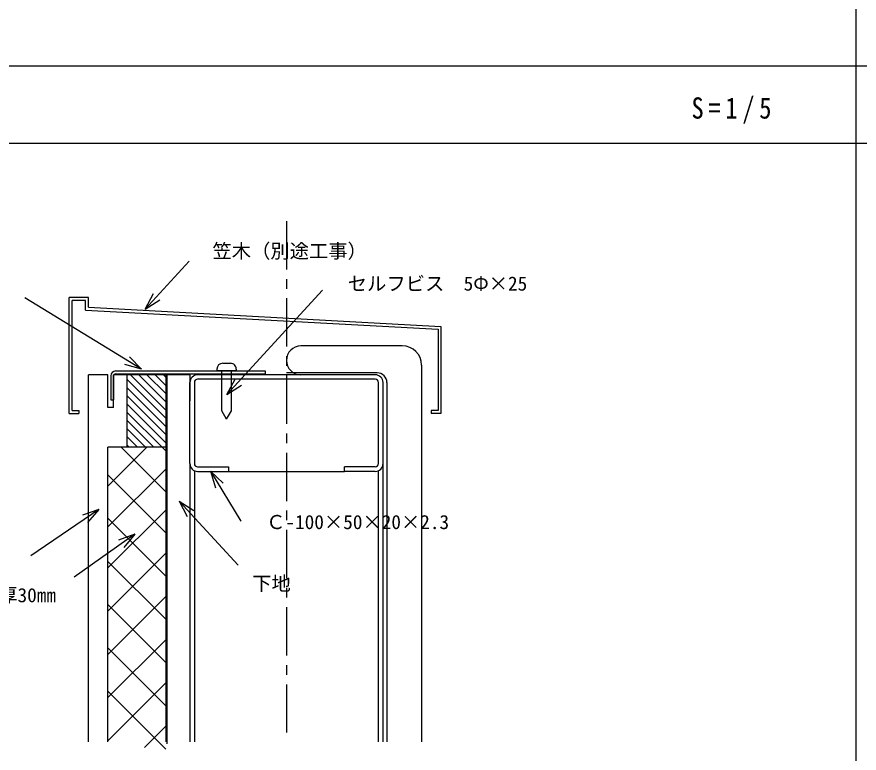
# Model space of a CAD drawing. Units: millimetres on the paper, with parts at other scales. Extents: x -202 to 198, y -146 to 134.
# Drawn here: x -155.5 to -68.2, y -106.9 to -30.6 of the extents above; entities that cross this region are included whole.
import ezdxf
from ezdxf.enums import TextEntityAlignment as Align

# ---------------------------------------------------------------- set-up
doc = ezdxf.new("R2010")
doc.units = ezdxf.units.MM
doc.linetypes.add('CHAIN1', pattern=[8, 5, -1, 1, -1])
doc.layers.add('0-0', color=7, linetype='Continuous')
doc.layers.add('5-0', color=7, linetype='Continuous')
doc.styles.add('ＭＳ ゴシック', font='')
doc.styles.get('ＭＳ ゴシック').set_extended_font_data('MS Gothic')

msp = doc.modelspace()

# ---------------------------------------------------------------- linework, layer by layer
at = {"layer": '0-0'}
for p, q in [((-68.533, -120.68), (-68.533, 134.32)), ((-201.866, -35.68), (64.801, -35.68)), ((-201.866, -43.68), (64.801, -43.68))]:
    msp.add_line(p, q, dxfattribs=at)
at = {"layer": '5-0', "linetype": 'CHAIN1'}
msp.add_line((-127.534, -51.765), (-127.534, -105.735), dxfattribs=at)
at = {"layer": '5-0'}
for p, q in [((-142.151, -60.873), (-137.597, -55.929)), ((-142.151, -60.873), (-141.316, -59.278)), ((-133.694, -69.721), (-123.805, -58.921)), ((-142.542, -67.119), (-154.642, -59.702)), ((-148.034, -59.691), (-150.034, -59.691)), ((-150.034, -71.691), (-150.034, -59.691)), ((-149.734, -71.391), (-149.734, -59.991)), ((-148.334, -59.991), (-149.734, -59.991)), ((-148.334, -60.975), (-148.334, -59.991)), ((-148.034, -60.691), (-148.034, -59.691)), ((-142.151, -60.873), (-140.631, -59.91)), ((-148.034, -60.691), (-111.534, -62.691)), ((-111.534, -62.691), (-111.534, -71.691)), ((-115.534, -64.691), (-126.034, -64.691)), ((-142.542, -67.119), (-143.781, -65.813)), ((-142.542, -67.119), (-144.267, -66.607)), ((-134.734, -67.091), (-134.734, -67.291)), ((-134.134, -66.491), (-133.334, -66.491)), ((-132.734, -67.091), (-132.734, -67.291)), ((-113.534, -66.691), (-113.534, -105.735)), ((-148.034, -105.735), (-148.034, -67.691)), ((-145.734, -67.791), (-145.734, -70.291)), ((-145.434, -71.091), (-145.434, -67.691)), ((-137.534, -67.691), (-145.434, -67.691)), ((-145.434, -67.791), (-145.434, -70.291)), ((-145.234, -67.291), (-129.734, -67.291)), ((-145.234, -67.591), (-129.734, -67.591)), ((-144.034, -75.191), (-144.034, -67.691)), ((-140.034, -71.336), (-143.68, -67.691)), ((-140.034, -70.488), (-142.831, -67.691)), ((-140.034, -69.639), (-141.982, -67.691)), ((-140.034, -68.791), (-141.134, -67.691)), ((-140.034, -67.942), (-140.285, -67.691)), ((-140.034, -67.691), (-140.034, -105.735)), ((-139.934, -67.691), (-139.934, -105.935)), ((-137.534, -67.691), (-137.534, -70.391)), ((-118.334, -67.691), (-136.734, -67.691)), ((-132.734, -67.291), (-134.734, -67.291)), ((-134.234, -71.425), (-134.234, -67.291)), ((-129.734, -67.291), (-129.734, -67.591)), ((-118.134, -67.491), (-127.534, -67.491)), ((-140.034, -72.185), (-144.034, -68.185)), ((-137.534, -76.891), (-137.534, -68.491)), ((-137.074, -68.491), (-137.074, -76.891)), ((-118.334, -68.151), (-136.734, -68.151)), ((-133.694, -69.721), (-132.863, -68.124)), ((-133.694, -69.721), (-132.176, -68.753)), ((-117.994, -76.891), (-117.994, -68.491)), ((-117.534, -105.735), (-117.534, -68.491)), ((-117.134, -68.491), (-117.134, -105.735)), ((-140.034, -73.033), (-144.034, -69.033)), ((-145.734, -70.291), (-145.434, -70.291)), ((-140.034, -73.882), (-144.034, -69.882)), ((-149.734, -71.391), (-149.034, -71.391)), ((-149.034, -71.391), (-149.034, -71.691)), ((-145.434, -71.091), (-146.034, -71.091)), ((-140.034, -74.73), (-144.034, -70.731)), ((-133.734, -72.291), (-134.234, -71.425)), ((-112.534, -71.391), (-112.534, -71.691)), ((-150.034, -71.691), (-149.034, -71.691)), ((-140.422, -75.191), (-144.034, -71.579)), ((-111.534, -71.691), (-112.534, -71.691)), ((-141.271, -75.191), (-144.034, -72.428)), ((-142.119, -75.191), (-144.034, -73.276)), ((-142.968, -75.191), (-144.034, -74.125)), ((-143.816, -75.191), (-144.034, -74.973)), ((-140.034, -75.191), (-146.034, -75.191)), ((-146.034, -79.216), (-142.01, -75.191)), ((-146.034, -105.735), (-146.034, -75.191)), ((-140.034, -79.822), (-144.665, -75.191)), ((-140.034, -75.579), (-140.422, -75.191)), ((-146.034, -83.458), (-140.034, -77.458)), ((-137.534, -76.891), (-137.534, -105.735)), ((-137.074, -77.615), (-137.074, -105.735)), ((-136.734, -77.231), (-133.534, -77.231)), ((-133.534, -77.231), (-133.534, -77.691)), ((-121.534, -77.691), (-121.534, -77.231)), ((-118.334, -77.231), (-121.534, -77.231)), ((-140.034, -84.064), (-146.034, -78.064)), ((-136.734, -77.691), (-133.534, -77.691)), ((-135.385, -77.658), (-132.262, -82.863)), ((-135.385, -77.658), (-134.091, -78.909)), ((-135.385, -77.658), (-134.89, -79.389)), ((-133.534, -77.691), (-121.534, -77.691)), ((-118.334, -77.691), (-121.534, -77.691)), ((-117.994, -105.735), (-117.994, -77.691)), ((-138.638, -80.781), (-132.523, -87.417)), ((-138.638, -80.781), (-137.117, -81.744)), ((-138.638, -80.781), (-137.802, -82.375)), ((-146.966, -81.638), (-154.024, -86.444)), ((-146.966, -81.638), (-148.665, -82.232)), ((-146.966, -81.638), (-148.141, -83.002)), ((-146.034, -87.701), (-140.034, -81.701)), ((-140.034, -88.544), (-146.034, -82.544)), ((-143.244, -84.203), (-149.52, -88.669)), ((-143.244, -84.203), (-144.93, -84.832)), ((-143.244, -84.203), (-144.39, -85.591)), ((-146.034, -92.181), (-140.034, -86.181)), ((-140.034, -93.024), (-146.034, -87.024)), ((-146.034, -96.661), (-140.034, -90.661)), ((-140.034, -97.504), (-146.034, -91.504)), ((-146.034, -101.141), (-140.034, -95.141)), ((-140.034, -101.984), (-146.034, -95.984)), ((-146.034, -105.621), (-140.034, -99.621)), ((-140.034, -106.464), (-146.034, -100.464)), ((-142.244, -106.311), (-140.034, -104.101))]:
    msp.add_line(p, q, dxfattribs=at)
for points in [[(-148.334, -60.975), (-111.834, -62.975), (-111.834, -71.391), (-112.534, -71.391)], [(-146.034, -71.091), (-146.034, -67.691), (-148.034, -67.691)], [(-133.734, -72.291), (-133.234, -71.425), (-133.234, -67.291)]]:
    msp.add_lwpolyline(points, dxfattribs=at)
for centre, radius, start, end in [((-126.034, -66.191), 1.5, 90, 270), ((-115.534, -66.691), 2, 0, 90), ((-134.134, -67.091), 0.6, 90.00275, 180.00275), ((-133.334, -67.091), 0.6, 0.00275, 90.00275), ((-145.234, -67.791), 0.5, 90, 180), ((-145.234, -67.791), 0.2, 90, 180), ((-136.734, -68.491), 0.8, 90.00137, 180.00137), ((-118.334, -68.491), 0.8, 0.00137, 90.00137), ((-118.134, -68.491), 1, 0, 90), ((-136.734, -68.491), 0.34, 90.00137, 180.00137), ((-118.334, -68.491), 0.34, 0.00137, 90.00137), ((-136.734, -76.891), 0.8, 180.00137, 270.00137), ((-136.734, -76.891), 0.34, 180.00137, 270.00137), ((-118.334, -76.891), 0.8, 270.00137, 0.00137), ((-118.334, -76.891), 0.34, 270.00137, 0.00137)]:
    msp.add_arc(centre, radius, start, end, dxfattribs=at)

# ---------------------------------------------------------------- texts
at = {"layer": '0-0', "insert": (-85.592, -41.68), "char_height": 2.199, "attachment_point": 7, "style": 'ＭＳ ゴシック'}
msp.add_mtext('\\T1.38;\\W0.85;S=1/5', dxfattribs=at)
at = {"layer": '5-0', "color": 4, "style": 'ＭＳ ゴシック'}
for s, p in [('笠木（別途工事）', (-135.199, -56.035)), ('セルフビス\u30005Φ×25', (-121.185, -59.409)), ('Ｃ-100×50×20×2.3', (-129.642, -84.119)), ('下地', (-131.083, -90.48)), ('断熱材厚30㎜', (-163.383, -91.695))]:
    msp.add_text(s, height=1.466, dxfattribs=at).set_placement(p, align=Align.BOTTOM_LEFT)

doc.saveas('drawing.dxf')
